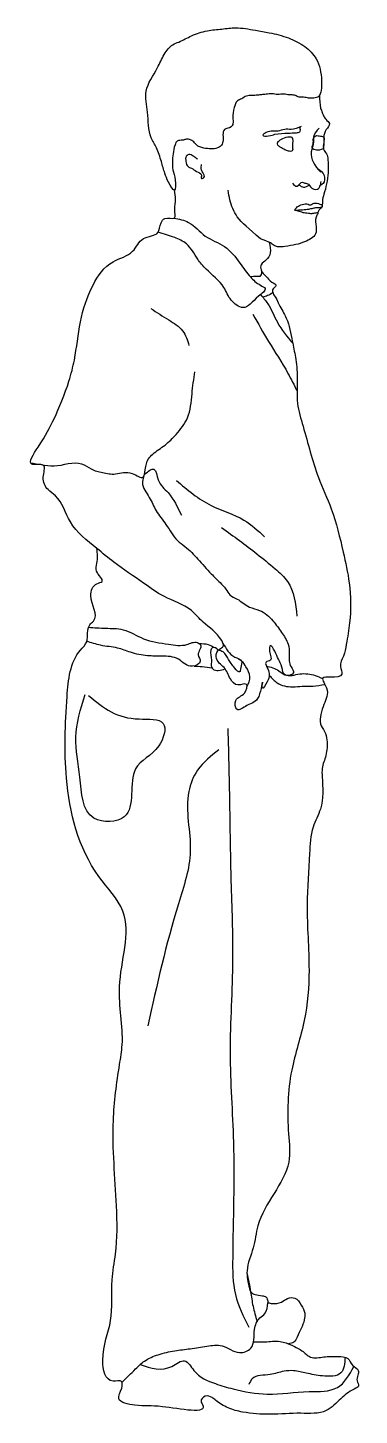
# Model space of a CAD drawing. Header units: millimetres. Extents: x -29 to 10, y 0 to 164.
import ezdxf

# ---------------------------------------------------------------- set-up
doc = ezdxf.new("R2010")
doc.units = ezdxf.units.MM

msp = doc.modelspace()

# ---------------------------------------------------------------- linework, layer by layer
for points, knots in [([(5.34, 155.83), (5.58, 156.38), (5.64, 157.91), (5.26, 160.09), (3.6, 161.78), (1.64, 162.73), (-0.38, 163.26), (-2.47, 163.57), (-4.34, 163.97), (-6.24, 163.67), (-8.01, 163.56), (-9.74, 162.99), (-11, 162.26), (-12.27, 161.81), (-13.14, 160.64), (-13.93, 158.72), (-15.52, 156.61), (-14.85, 153.69), (-14.97, 151.31), (-13.81, 149.57), (-13.39, 148.15), (-12.99, 146.69), (-12.61, 145.7), (-11.64, 144.06), (-11.65, 146.06), (-12.15, 147.18), (-12.02, 148.73), (-11.85, 149.81), (-11.52, 150.6), (-10.92, 150.51), (-10.47, 150.68), (-9.98, 150.7), (-9.54, 150.41), (-9.15, 149.85), (-8.37, 149.62), (-7.53, 149.51), (-6.81, 149.58), (-6.27, 149.87), (-5.9, 150.64), (-6.36, 151.98), (-5.13, 151.96), (-4.82, 152.61), (-4.98, 153.4), (-4.81, 154.29), (-4.52, 155.24), (-3.81, 155.45), (-3.31, 155.86), (-2.63, 155.84), (-2.05, 155.87), (-1.5, 155.95), (-0.93, 156), (-0.29, 156.09), (0.4, 155.91), (1.09, 156.09), (1.61, 155.88), (2.07, 155.94), (2.48, 155.87), (2.98, 155.59), (3.58, 155.68), (4.21, 155.47), (4.77, 155.56), (5.26, 155.65), (5.34, 155.83)], [0, 0, 0, 0, 1.811581, 4.449191, 6.406894, 8.612789, 10.954555, 12.619753, 14.984025, 16.606638, 18.339838, 20.293277, 21.989618, 22.742457, 24.27072, 26.086631, 29.108798, 31.593136, 34.683397, 35.98875, 37.732233, 39.173396, 40.317907, 41.486596, 42.685774, 43.946621, 45.808047, 46.914357, 47.426631, 48.075778, 48.438228, 48.884098, 49.476798, 49.935563, 50.881357, 51.763573, 52.523545, 53.001517, 53.53968, 54.996326, 55.855416, 56.282658, 56.982779, 58.179211, 59.081822, 59.633437, 60.284781, 60.957562, 61.601752, 62.050756, 62.61162, 63.311826, 63.965669, 64.721891, 65.353758, 65.577823, 66.094248, 66.557791, 67.263012, 67.840385, 68.470736, 69.05441, 69.05441, 69.05441, 69.05441]), ([(5.34, 155.83), (5.34, 155.33), (5.34, 154.64), (5.64, 153.88), (5.82, 153.42), (6.08, 152.98), (6.76, 152.51), (5.99, 151.78), (5.79, 150.98), (5.92, 150.2), (5.67, 149.47), (6.24, 148.98), (6.37, 148), (6.39, 146.81), (6.2, 145.42), (5.9, 144.3), (5.62, 143.39), (5.73, 142.6), (5.19, 142.32), (5.14, 141.87), (4.78, 141.29), (4.96, 140.45), (4.97, 139.19), (3.72, 138.59), (2.49, 138.17), (1.39, 138.03), (0.52, 137.91), (-0.09, 138.1), (-0.35, 138.4), (-0.57, 138.48), (-1.65, 138.91)], [0, 0, 0, 0, 1.476791, 2.038834, 2.44738, 2.940545, 3.606275, 4.404562, 5.368394, 6.102104, 6.784151, 7.403384, 8.093936, 9.670907, 11.002315, 12.27248, 13.130692, 13.914144, 14.340655, 14.714193, 15.179529, 16.337536, 17.154913, 18.758978, 19.836591, 21.162835, 22.042451, 22.467816, 23.009793, 23.164992, 23.164992, 23.164992, 23.164992]), ([(3.18, 152.19), (2.78, 152.02), (2.15, 151.75), (1.19, 151.93), (0.24, 151.46), (-0.58, 151.79), (-1.64, 151.04), (-0.53, 151.04), (0.24, 151.38), (1.49, 151.37), (2.37, 151.44), (3.14, 151.48), (3.08, 151.87), (3.04, 152.09)], [0, 0, 0, 0, 1.255216, 2.009378, 2.825859, 4.21543, 4.737531, 5.406538, 6.195457, 7.772113, 8.736503, 9.142541, 9.687629, 9.687629, 9.687629, 9.687629]), ([(0.31, 150.31), (0.48, 150.44), (0.87, 150.74), (1.43, 150.96), (2.37, 150.98), (2.03, 150.04), (2.25, 149.2), (1.63, 149.26), (1.18, 149.44), (0.79, 149.7), (0.32, 149.95), (0.39, 150.21), (0.42, 150.33)], [0, 0, 0, 0, 0.636975, 1.434186, 1.870458, 3.014156, 3.501638, 3.954476, 4.398034, 5.048741, 5.428585, 5.761573, 5.761573, 5.761573, 5.761573]), ([(5.28, 151.98), (4.98, 151.65), (4.55, 151.18), (4.68, 150.15), (4.01, 148.67), (4.76, 147.52), (5.49, 146.78)], [0, 0, 0, 0, 1.237423, 1.785831, 2.999842, 5.719744, 5.719744, 5.719744, 5.719744]), ([(5.82, 149.53), (5.4, 149.4), (5.04, 149.31), (4.27, 149.6), (4.7, 150.24), (4.5, 150.79), (4.95, 151.16), (5.38, 151.04), (6.15, 151.07), (5.66, 149.99), (5.84, 149.47), (5.87, 149.36)], [0, 0, 0, 0, 0.651795, 1.272999, 1.901174, 2.389786, 2.922884, 3.20435, 3.752437, 5.096161, 5.440253, 5.440253, 5.440253, 5.440253]), ([(-9.05, 148.32), (-9.19, 148.4), (-9.5, 148.58), (-9.91, 149), (-10.56, 148.68), (-10.45, 148.04), (-10.34, 147.42), (-9.68, 147.27), (-9.28, 146.82), (-8.5, 146.65), (-8.73, 145.95), (-8.1, 146.19), (-8.47, 146.73), (-8.71, 147.17), (-8.64, 147.51), (-8.61, 147.7)], [0, 0, 0, 0, 0.477472, 1.089802, 1.561811, 2.182298, 2.831349, 3.267774, 4.001923, 4.728793, 5.087943, 5.38069, 6.004884, 6.443304, 6.98751, 6.98751, 6.98751, 6.98751]), ([(5.08, 147.23), (5.42, 147), (6.04, 146.57), (5.93, 145.48), (5.49, 145.25), (5.33, 145.17)], [0, 0, 0, 0, 1.178862, 2.105908, 2.623159, 2.623159, 2.623159, 2.623159]), ([(-20.98, 102.31), (-22.18, 103.24), (-24.33, 104.92), (-25.13, 108.15), (-26.95, 109.29), (-27.58, 110.56), (-26.78, 112.55), (-29.61, 111.84), (-27.23, 115.27), (-25.98, 117.66), (-24.42, 121.4), (-23.43, 125.2), (-23.11, 129.14), (-21.79, 133.19), (-19.62, 136.37), (-16.64, 136.96), (-15.82, 139.27), (-13.56, 139.22), (-13.56, 140.67), (-12.93, 141.59), (-11.52, 141.02), (-11.9, 142.54), (-11.59, 143.51), (-11.75, 144.29), (-11.82, 144.66)], [0, 0, 0, 0, 4.444786, 8.00712, 9.13449, 10.706847, 12.109938, 13.489839, 15.627272, 19.481051, 24.272312, 26.839183, 31.396906, 36.000072, 39.63065, 42.26371, 44.242197, 46.091119, 47.291294, 47.989546, 49.108712, 50.087095, 51.290327, 52.389876, 52.389876, 52.389876, 52.389876]), ([(-1.65, 138.91), (-3.05, 140.17), (-4.45, 141.18), (-5.22, 143.18), (-5.41, 144.27), (-5.48, 144.64)], [0, 0, 0, 0, 2.856988, 5.048503, 6.18321, 6.18321, 6.18321, 6.18321]), ([(2.13, 145.47), (2.32, 145.26), (2.75, 144.81), (3.14, 145.76), (3.59, 145.48), (4.02, 145.47), (4.25, 144.93), (5.09, 144.53), (5.43, 145.18), (5.5, 145.41), (5.53, 145.69)], [0, 0, 0, 0, 0.657006, 1.483154, 1.653956, 2.116015, 2.706476, 3.671286, 4.330769, 4.746178, 4.746178, 4.746178, 4.746178]), ([(2.9, 145.29), (3.09, 145.16), (3.47, 144.88), (3.89, 145.12), (4.11, 145.25)], [0, 0, 0, 0, 0.627072, 1.31637, 1.31637, 1.31637, 1.31637]), ([(2.4, 142.29), (2.49, 142.43), (2.72, 142.75), (3.3, 143.02), (3.86, 143.08), (4.29, 142.85), (4.59, 143.17), (5.13, 143.13), (5.47, 142.98), (5.66, 142.88)], [0, 0, 0, 0, 0.494527, 1.161011, 1.872615, 2.11876, 2.485951, 2.97225, 3.621107, 3.621107, 3.621107, 3.621107]), ([(-11.89, 141.35), (-11.28, 141.24), (-9.8, 140.99), (-8.31, 138.98), (-5.7, 138.2), (-4.19, 136.21), (-2.97, 134.45), (-2, 133.58), (-0.72, 132.96), (-2.41, 131.85), (-3.41, 130.23), (-5.33, 131.63), (-5.99, 133.63), (-7.8, 134.94), (-9.25, 136.66), (-10.09, 138.33), (-11.94, 139.17), (-13.09, 139.5), (-13.75, 139.69)], [0, 0, 0, 0, 1.820011, 4.379937, 6.972452, 9.639952, 11.684395, 13.240027, 13.890909, 15.089364, 17.376181, 19.015991, 20.756199, 23.775816, 25.31424, 27.561827, 29.125116, 31.193379, 31.193379, 31.193379, 31.193379]), ([(2.4, 142.29), (2.7, 142.31), (3.26, 142.33), (4, 142.4), (4.56, 142.54), (5.06, 142.63), (5.41, 142.63), (5.59, 142.64)], [0, 0, 0, 0, 0.927583, 1.685774, 2.197028, 2.663229, 3.224351, 3.224351, 3.224351, 3.224351]), ([(5.15, 142.03), (4.98, 141.98), (4.67, 141.9), (4.22, 141.86), (3.86, 141.94), (3.49, 141.95), (3.26, 142.06), (2.4, 142.29)], [0, 0, 0, 0, 0.538271, 0.96658, 1.327609, 1.639691, 2.071013, 2.071013, 2.071013, 2.071013]), ([(-0.61, 138.5), (-0.51, 138.07), (-0.32, 137.32), (-0.87, 136.39), (-1.64, 135.98), (-1.65, 135.06), (-0.93, 134.47), (-0.51, 133.85), (0.45, 133.41), (-0.52, 132.86), (0.2, 131.98), (0.64, 130.88), (1.7, 129.28), (2.04, 127.09), (2.55, 124.77), (2.8, 122.32), (2.52, 119.54), (3.77, 115.63), (4.78, 111.38), (7.01, 106.64), (8.04, 102.4), (9.02, 97.94), (9.09, 94.22), (8.56, 91.36), (8.27, 89.61), (7.58, 88.53), (8.29, 87.16), (6.84, 87.06), (5.29, 87.16), (6.63, 85.48), (5.9, 84.11), (5.48, 82.77), (5.31, 81.58), (6, 80.71), (6.31, 79.43), (6.2, 77.9), (5.59, 76.52), (5.69, 74.38), (5.89, 71.92), (4.26, 69.18), (4.15, 65.26), (3.66, 59.66), (4.29, 53.06), (3.78, 46.44), (1.61, 40.22), (1.47, 34.55), (2.05, 29.46), (-0.08, 26.01), (-2.05, 22.85), (-2.36, 19.58), (-3.48, 17.2), (-3.1, 15.45), (-2.76, 14.12), (-1.8, 14.06), (-0.86, 13.9), (-0.8, 13.45), (-0.76, 13.17)], [0, 0, 0, 0, 1.271323, 2.222562, 3.033549, 3.651759, 4.643689, 5.570946, 6.23263, 6.743931, 7.837045, 8.694088, 10.550729, 13.375204, 15.281365, 17.669213, 20.752351, 23.533917, 29.847543, 33.867707, 39.157248, 42.879991, 47.583022, 50.168866, 51.606399, 52.876658, 53.798649, 55.133343, 56.087954, 57.309786, 59.269443, 60.522708, 61.626227, 62.631998, 63.693077, 65.521138, 67.129485, 68.103388, 71.922543, 74.231734, 77.366727, 83.45095, 91.175052, 97.14875, 103.218097, 110.749792, 114.080287, 118.172663, 122.435742, 125.109653, 127.90045, 130.000071, 130.390876, 131.858105, 132.317096, 133.047249, 133.047249, 133.047249, 133.047249]), ([(-1.51, 135.08), (-1.53, 134.81), (-1.57, 134.4), (-2.24, 134.48), (-2.6, 134.44), (-2.84, 134.41)], [0, 0, 0, 0, 0.646502, 1.008315, 1.768124, 1.768124, 1.768124, 1.768124]), ([(-1.65, 132.31), (-1.34, 131.96), (-0.49, 131), (0.32, 128.78), (1.51, 127.36), (2.17, 126.56)], [0, 0, 0, 0, 1.384888, 3.837808, 6.922161, 6.922161, 6.922161, 6.922161]), ([(-0.17, 132.52), (-0.38, 132.4), (-0.77, 132.19), (-1.19, 132.06), (-1.38, 132)], [0, 0, 0, 0, 0.70712, 1.317769, 1.317769, 1.317769, 1.317769]), ([(-14.61, 130.68), (-13.91, 130.22), (-12.64, 129.39), (-10.69, 128.24), (-10.29, 126.93), (-10.1, 126.32)], [0, 0, 0, 0, 2.510776, 4.60314, 6.47111, 6.47111, 6.47111, 6.47111]), ([(-2.53, 129.99), (-1.93, 128.91), (-0.61, 126.55), (1.33, 123.65), (2.33, 121.63), (2.68, 120.93)], [0, 0, 0, 0, 3.707463, 8.120828, 10.456919, 10.456919, 10.456919, 10.456919]), ([(-28.83, 112.45), (-28.4, 112.37), (-27.47, 112.21), (-25.48, 111.87), (-23.32, 112.86), (-21.65, 111.61), (-20.29, 111.24), (-18.62, 110.97), (-17.11, 111.65), (-15.39, 110.26), (-15.27, 111.86), (-15.06, 112.77), (-14.14, 113.75), (-12.88, 114.47), (-11.48, 115.91), (-9.97, 117.81), (-9.77, 120.53), (-9.53, 122.34), (-9.41, 123.2)], [0, 0, 0, 0, 1.319373, 2.819057, 6.079373, 7.351194, 8.77233, 10.302514, 12.287407, 13.664671, 14.560358, 15.919578, 16.654215, 18.46207, 20.270332, 22.659902, 25.533603, 28.172379, 28.172379, 28.172379, 28.172379]), ([(-15.34, 111.1), (-14.91, 111.44), (-14.02, 112.15), (-13.83, 110), (-12.18, 108.76), (-11.45, 107.2), (-11, 106.24)], [0, 0, 0, 0, 1.25053, 2.59406, 4.497242, 7.604432, 7.604432, 7.604432, 7.604432]), ([(-15.48, 110.76), (-15.55, 110.53), (-15.78, 109.67), (-14.68, 108.41), (-14.05, 106.66), (-12.68, 105.11), (-11.84, 103.45), (-10.29, 102.37), (-8.96, 101.04), (-7.69, 99.5), (-6.52, 98.38), (-5.73, 97.61), (-5.3, 96.71), (-4.13, 96.29), (-3.16, 95.33), (-1.47, 95.03), (-0.17, 93.88), (0.81, 92.43), (1.7, 91.16), (1.8, 89.68), (1.67, 88.56), (2.62, 87.49), (1, 87.06), (0.97, 88.36), (0.44, 89.24), (0.15, 90), (-0.53, 91.25), (-0.69, 89.95), (-0.08, 89.06), (-1.29, 88.94), (-0.51, 87.73), (-0.56, 86.97), (-1.54, 85.34), (-1.31, 87.32), (-1.73, 84.13), (-2.98, 84.05), (-4.61, 82.79), (-4.75, 84.73), (-3.47, 84.85), (-2.99, 86.63), (-4.48, 85.91), (-5.36, 87), (-5.69, 88.12), (-6.58, 88.74), (-7.02, 89.54), (-6.71, 90.4), (-5.84, 90.68), (-6.66, 92.37), (-8.22, 93.19), (-10.11, 95.55), (-12.92, 96.37), (-15.84, 98.52), (-18.56, 100.29), (-20.32, 101.76), (-20.98, 102.31)], [0, 0, 0, 0, 0.696703, 2.610756, 4.392378, 6.374536, 8.70235, 9.83625, 11.983873, 14.336932, 15.795312, 16.836409, 17.663608, 18.640938, 20.38665, 21.628864, 23.64657, 25.347786, 26.933937, 28.172121, 29.665548, 30.391823, 31.402206, 32.423722, 33.445237, 34.475759, 35.350436, 36.072298, 37.12682, 37.691771, 38.518423, 40.026731, 40.958758, 41.584507, 43.250772, 45.028212, 46.298675, 47.353197, 48.683401, 49.735654, 50.725653, 51.871262, 53.409827, 54.179588, 55.036799, 55.957281, 56.552937, 57.273672, 60.351962, 62.310989, 65.971409, 68.823395, 73.136679, 75.707005, 75.707005, 75.707005, 75.707005]), ([(-11.58, 110.35), (-10.28, 109.25), (-7.89, 107.21), (-3.76, 106.1), (-1.93, 104.41), (-1.15, 103.69)], [0, 0, 0, 0, 5.055561, 9.308808, 12.443015, 12.443015, 12.443015, 12.443015]), ([(-6.24, 104.78), (-4.82, 103.76), (-2.66, 102.2), (-0.09, 100.08), (2.25, 98), (2.5, 95.79), (2.66, 94.32)], [0, 0, 0, 0, 5.203885, 7.976949, 10.086391, 14.311881, 14.311881, 14.311881, 14.311881]), ([(-2.46, 8.56), (-2.01, 8.55), (-0.97, 8.51), (0.33, 8.71), (1.5, 8.41), (2.36, 8), (3.36, 7.52), (4.28, 6.45), (5.93, 6.85), (7.29, 6.8), (8.77, 6.79), (9.11, 5.71), (10.3, 5.19), (9.51, 4.14), (10.16, 3.29), (8.9, 2.75), (7.82, 1.85), (6.04, -0.07), (2.88, 0.2), (-0.35, -0.09), (-3.27, 0.08), (-5.48, 0.65), (-6.66, 1.37), (-7.42, 2.05), (-8.17, 2.3), (-8.84, 1.62), (-7.46, -0.19), (-13.66, 1.2), (-15.68, 0.85), (-18.88, 1.46), (-18.04, 2.83), (-17.88, 4.14), (-19.96, 3.5), (-20.69, 7.51), (-18.91, 10.86), (-19.44, 15.33), (-18.53, 19.76), (-18.64, 26.1), (-19.39, 33.56), (-18.55, 39.9), (-17.66, 45.15), (-19.14, 51.09), (-16.22, 58.65), (-22.83, 65.26), (-25.01, 74.41), (-24.68, 83.35), (-24.14, 89.27), (-21.8, 91.4), (-22.32, 93.02), (-20.59, 94.21), (-22.11, 96.23), (-21.44, 98.13), (-19.88, 98.41), (-21.29, 99.5), (-20.84, 100.82), (-20.93, 101.72), (-20.98, 102.31)], [0, 0, 0, 0, 1.345772, 3.126476, 3.877028, 4.924028, 5.962997, 7.225725, 8.788034, 10.475136, 11.645461, 12.613793, 13.536902, 14.754121, 15.36985, 16.005821, 17.972862, 20.187235, 23.204409, 26.812127, 30.102798, 31.88384, 33.623659, 34.148602, 34.963321, 35.767129, 36.143073, 40.885691, 44.150268, 46.18356, 47.481583, 48.239712, 49.243926, 51.953399, 56.770696, 61.582801, 64.672256, 70.352466, 80.4591, 87.103771, 89.477505, 96.342906, 105.296462, 110.255394, 122.509514, 132.159801, 137.852171, 139.085577, 141.10603, 141.740897, 144.762795, 146.348652, 147.006116, 148.356943, 149.304963, 151.05263, 151.05263, 151.05263, 151.05263]), ([(-21.98, 93), (-21.3, 92.95), (-19.95, 92.85), (-17.64, 92.9), (-15.41, 91.38), (-12.8, 91.05), (-10.63, 90.68), (-9.36, 91.42), (-8.39, 90.76), (-9.34, 89.86), (-8.42, 88.85), (-10.13, 88.01), (-11.28, 89.52), (-13.23, 89.61), (-15.12, 89.57), (-16.89, 89.95), (-18.66, 90.68), (-20.46, 90.75), (-21.64, 91.17), (-22.17, 91.36)], [0, 0, 0, 0, 2.03757, 4.090476, 6.751767, 9.769148, 11.951446, 13.217876, 13.66382, 14.872502, 15.669851, 16.774098, 18.61625, 20.611243, 22.311034, 24.364991, 25.973301, 28.004373, 29.695791, 29.695791, 29.695791, 29.695791]), ([(-8.88, 91.08), (-8.52, 91.07), (-7.87, 91.06), (-7.29, 90.74), (-7.03, 90.59)], [0, 0, 0, 0, 1.047429, 1.939912, 1.939912, 1.939912, 1.939912]), ([(-6.63, 90.29), (-6.86, 90.49), (-7.22, 90.8), (-7.71, 90.02), (-7.3, 89.25), (-7.54, 88.45), (-7.21, 87.94), (-6.55, 87.83), (-6.08, 87.99), (-5.82, 88.08)], [0, 0, 0, 0, 0.727208, 1.097977, 2.295282, 3.115099, 3.369182, 4.037374, 4.867833, 4.867833, 4.867833, 4.867833]), ([(-6.05, 91.09), (-5.71, 90.47), (-5.23, 89.58), (-3.68, 89.12), (-4, 88.37), (-4.04, 87.44), (-4.91, 88.43), (-5.37, 89.06), (-5.86, 90.09), (-6.43, 90.24), (-6.63, 90.29)], [0, 0, 0, 0, 2.134154, 3.032972, 3.813837, 4.33821, 5.046644, 6.324563, 7.426977, 8.023883, 8.023883, 8.023883, 8.023883]), ([(-3.24, 85.96), (-3.06, 86.36), (-2.69, 87.16), (-3.28, 88.19), (-3.74, 88.93), (-4.12, 89.16), (-4.26, 89.24)], [0, 0, 0, 0, 1.228652, 2.493903, 3.295504, 3.802629, 3.802629, 3.802629, 3.802629]), ([(-9.49, 88.42), (-9.17, 88.4), (-8.46, 88.35), (-7.76, 88.25), (-7.37, 88.2)], [0, 0, 0, 0, 0.948179, 2.126984, 2.126984, 2.126984, 2.126984]), ([(-0.96, 88.42), (-0.44, 88.3), (0.36, 88.1), (1.44, 87.05), (2.75, 87.52), (3.94, 87.53), (4.86, 87.32), (5.42, 87.07), (5.71, 86.95)], [0, 0, 0, 0, 1.58372, 2.438363, 4.219745, 5.161603, 6.055065, 7.010888, 7.010888, 7.010888, 7.010888]), ([(-0.58, 87.31), (-0.3, 86.98), (0.4, 86.17), (1.93, 85.88), (3.34, 86.06), (4.62, 86.01), (5.5, 86.17), (5.96, 86.25)], [0, 0, 0, 0, 1.270369, 3.159251, 4.304778, 5.573701, 6.978016, 6.978016, 6.978016, 6.978016]), ([(-21.96, 84.92), (-21.09, 84.21), (-19.33, 82.77), (-16.42, 81.96), (-12.35, 82.38), (-13.58, 78.08), (-17.87, 76.63), (-15.8, 69.93), (-22.75, 69.81), (-22.81, 75.4), (-23.9, 80.09), (-22.9, 83.34), (-22.39, 85.04)], [0, 0, 0, 0, 3.286135, 6.690611, 9.602914, 12.312333, 16.17362, 21.998899, 25.588204, 30.674427, 35.436395, 40.589012, 40.589012, 40.589012, 40.589012]), ([(-5.5, 81.02), (-5.42, 77.86), (-5.28, 71.84), (-5.18, 62.75), (-4.74, 53.14), (-5.51, 42.87), (-4.58, 31.1), (-4.94, 21.65), (-4.95, 14.11), (-3.66, 11.54), (-3.03, 10.29)], [0, 0, 0, 0, 9.48829, 18.048907, 27.288116, 38.319198, 48.871727, 62.569352, 66.911737, 71.074319, 71.074319, 71.074319, 71.074319]), ([(-6.58, 78.52), (-7.5, 77.8), (-9.15, 76.49), (-10.86, 72.21), (-9.23, 66.7), (-12.35, 57.58), (-13.9, 50.7), (-14.98, 45.88)], [0, 0, 0, 0, 3.458464, 6.208956, 13.261117, 19.638004, 34.525588, 34.525588, 34.525588, 34.525588]), ([(-3.24, 16.65), (-3.08, 15.92), (-2.8, 14.64), (-2.57, 12.71), (-2.22, 11.55), (-2.04, 10.96)], [0, 0, 0, 0, 2.22079, 3.951806, 5.82185, 5.82185, 5.82185, 5.82185]), ([(-18.01, 3.77), (-17.48, 4.29), (-16.6, 5.13), (-15.32, 6.44), (-13.67, 7.1), (-11.84, 7.52), (-9.9, 7.72), (-8.07, 8), (-5.98, 8.37), (-4.48, 6.94), (-2.22, 7.77), (-2.55, 9.81), (-1.98, 11.28), (-0.88, 11.94), (-0.81, 12.7), (-0.76, 13.17)], [0, 0, 0, 0, 2.238323, 3.643845, 5.43778, 7.444975, 9.294179, 11.278221, 13.07935, 15.299738, 16.730122, 18.997018, 20.489124, 21.270768, 22.606829, 22.606829, 22.606829, 22.606829]), ([(-0.76, 13.17), (-0.59, 13.13), (-0.07, 13.01), (0.8, 13.12), (1.51, 13.74), (2.59, 13.86), (3.16, 12.88), (3.69, 12.04), (3.49, 10.64), (2.91, 9.62), (2.39, 8.41), (1.9, 8.35), (1.66, 8.32)], [0, 0, 0, 0, 0.49964, 1.607877, 2.455851, 3.317888, 4.421214, 5.489833, 6.254752, 8.46159, 9.197997, 9.862082, 9.862082, 9.862082, 9.862082]), ([(8.35, 6.72), (8.31, 5.99), (8.22, 4.4), (5.66, 4.45), (3.92, 4.8), (2.41, 5.19), (0.94, 5.1), (-0.57, 4.5), (-2.47, 4.7), (-2.9, 3.75), (-3.01, 3.5)], [0, 0, 0, 0, 1.916808, 4.138599, 6.06899, 7.588123, 8.730362, 10.414401, 12.582965, 13.379566, 13.379566, 13.379566, 13.379566]), ([(-15.85, 5.87), (-14.6, 5.45), (-12.8, 4.84), (-10.53, 6.84), (-9.3, 4.5), (-7.25, 3.65), (-4.29, 2.78), (-0.52, 2.11), (3.45, 2.8), (7.71, 2.56), (8.86, 4.63), (9.41, 5.64)], [0, 0, 0, 0, 3.736914, 5.377079, 6.951998, 9.938171, 12.118544, 16.219995, 21.164876, 24.545282, 27.722903, 27.722903, 27.722903, 27.722903])]:
    msp.add_open_spline(points, degree=3, knots=knots)

doc.saveas('drawing.dxf')
